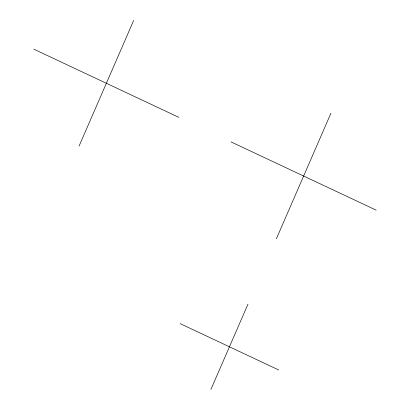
<?xml version="1.0" encoding="UTF-8"?>
<svg xmlns="http://www.w3.org/2000/svg" width="410" height="410" viewBox="0 0 410 410"><rect width="100%" height="100%" fill="white"/><g stroke="black" fill="none" stroke-linecap="round" stroke-linejoin="round"><path stroke-width="0.61" d="M79.084 146.062L133.639 20.5M210.894 389.5L247.994 304.117M276.361 238.82L330.916 113.257M33.835 49.179L178.888 117.383M231.112 141.937L376.165 210.14M180.123 323.618L278.764 369.999"/></g></svg>
